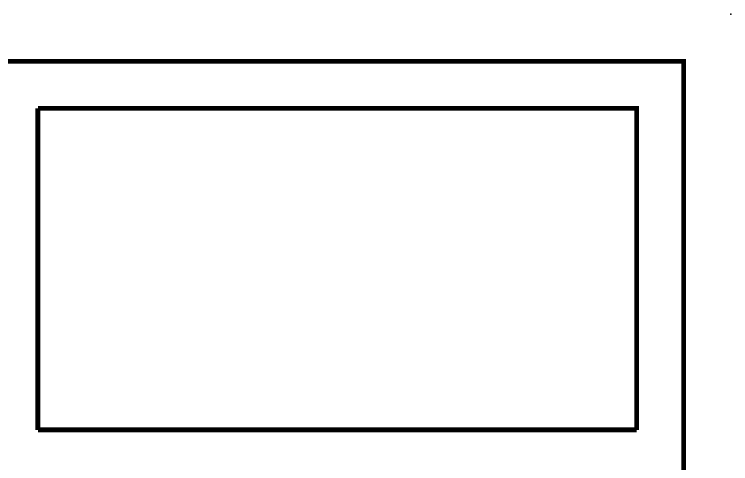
# Model space of a CAD drawing. Header units: inches. Extents: x -225 to -89, y -302 to -258.
# Drawn here: x -173.96 to -164.73, y -264.28 to -258.49 of the extents above; entities that cross this region are included whole.
import ezdxf

# ---------------------------------------------------------------- set-up
doc = ezdxf.new("R2010")
doc.units = ezdxf.units.IN
doc.header["$MEASUREMENT"] = 0
doc.layers.add('G-Cadr-Line', color=7, linetype='Continuous', lineweight=20)

msp = doc.modelspace()

# ---------------------------------------------------------------- linework, layer by layer
msp.add_point((-164.7316, -258.4895))
at = {"layer": 'G-Cadr-Line', "const_width": 0.0606}
msp.add_lwpolyline([(-165.3377, -259.0956), (-224.7377, -259.0956), (-224.7377, -301.0956), (-165.3377, -301.0956)], close=True, dxfattribs=at)
for points in [[(-173.6619, -259.7018), (-173.6619, -263.8436)], [(-165.9438, -263.8436), (-165.9438, -259.7018), (-173.6619, -259.7018)], [(-173.6619, -263.8436), (-165.9438, -263.8436)]]:
    msp.add_lwpolyline(points, dxfattribs=at)

doc.saveas('drawing.dxf')
